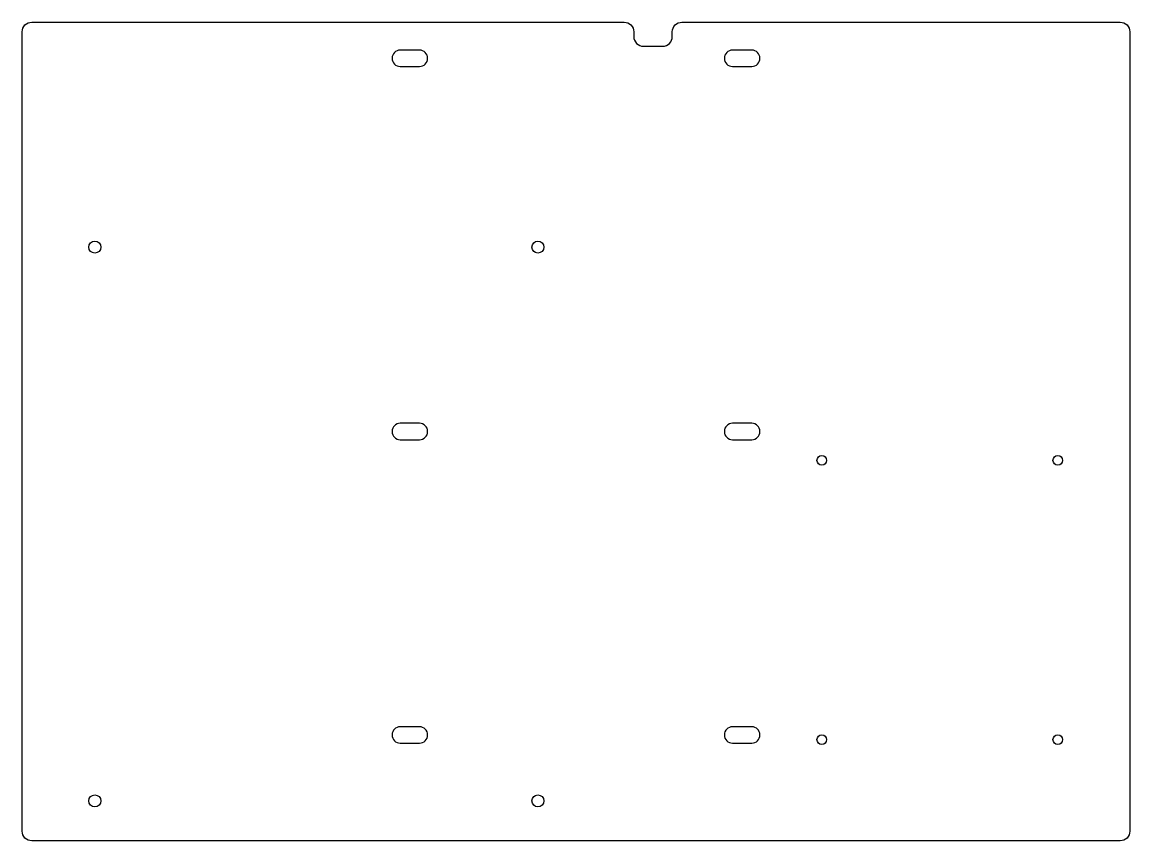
# Model space of a CAD drawing. Header units: millimetres. Extents: x 44 to 274, y -60 to 110.
import ezdxf

# ---------------------------------------------------------------- set-up
doc = ezdxf.new("R2010")
doc.units = ezdxf.units.MM
doc.layers.get('0').update_dxf_attribs({"linetype": 'CONTINUOUS'})

msp = doc.modelspace()

# ---------------------------------------------------------------- linework, layer by layer
for points in [[(180.9, 110.01), (271.9, 110.01, -0.414214), (273.9, 108.01), (273.9, -57.99, -0.414214), (271.9, -59.99), (45.9, -59.99, -0.414214), (43.9, -57.99), (43.9, 108.01, -0.414214), (45.9, 110.01), (168.9, 110.01, -0.414214), (170.9, 108.01), (170.9, 107.01, 0.414214), (172.9, 105.01), (176.9, 105.01, 0.414214), (178.9, 107.01), (178.9, 108.01, -0.414214)], [(122.4, 100.81), (126.4, 100.81, 1), (126.4, 104.21), (122.4, 104.21, 1)], [(191.4, 100.81), (195.4, 100.81, 1), (195.4, 104.21), (191.4, 104.21, 1)], [(122.4, 23.31), (126.4, 23.31, 1), (126.4, 26.71), (122.4, 26.71, 1)], [(191.4, 23.31), (195.4, 23.31, 1), (195.4, 26.71), (191.4, 26.71, 1)], [(122.4, -39.69), (126.4, -39.69, 1), (126.4, -36.29), (122.4, -36.29, 1)], [(191.4, -39.69), (195.4, -39.69, 1), (195.4, -36.29), (191.4, -36.29, 1)]]:
    msp.add_lwpolyline(points, format="xyb", close=True)
for centre, radius in [((59, 63.3), 1.25), ((151, 63.3), 1.25), ((209.94, 19.02), 1), ((258.94, 19.02), 1), ((209.94, -38.98), 1), ((258.94, -38.98), 1), ((59, -51.7), 1.25), ((151, -51.7), 1.25)]:
    msp.add_circle(centre, radius)

doc.saveas('drawing.dxf')
